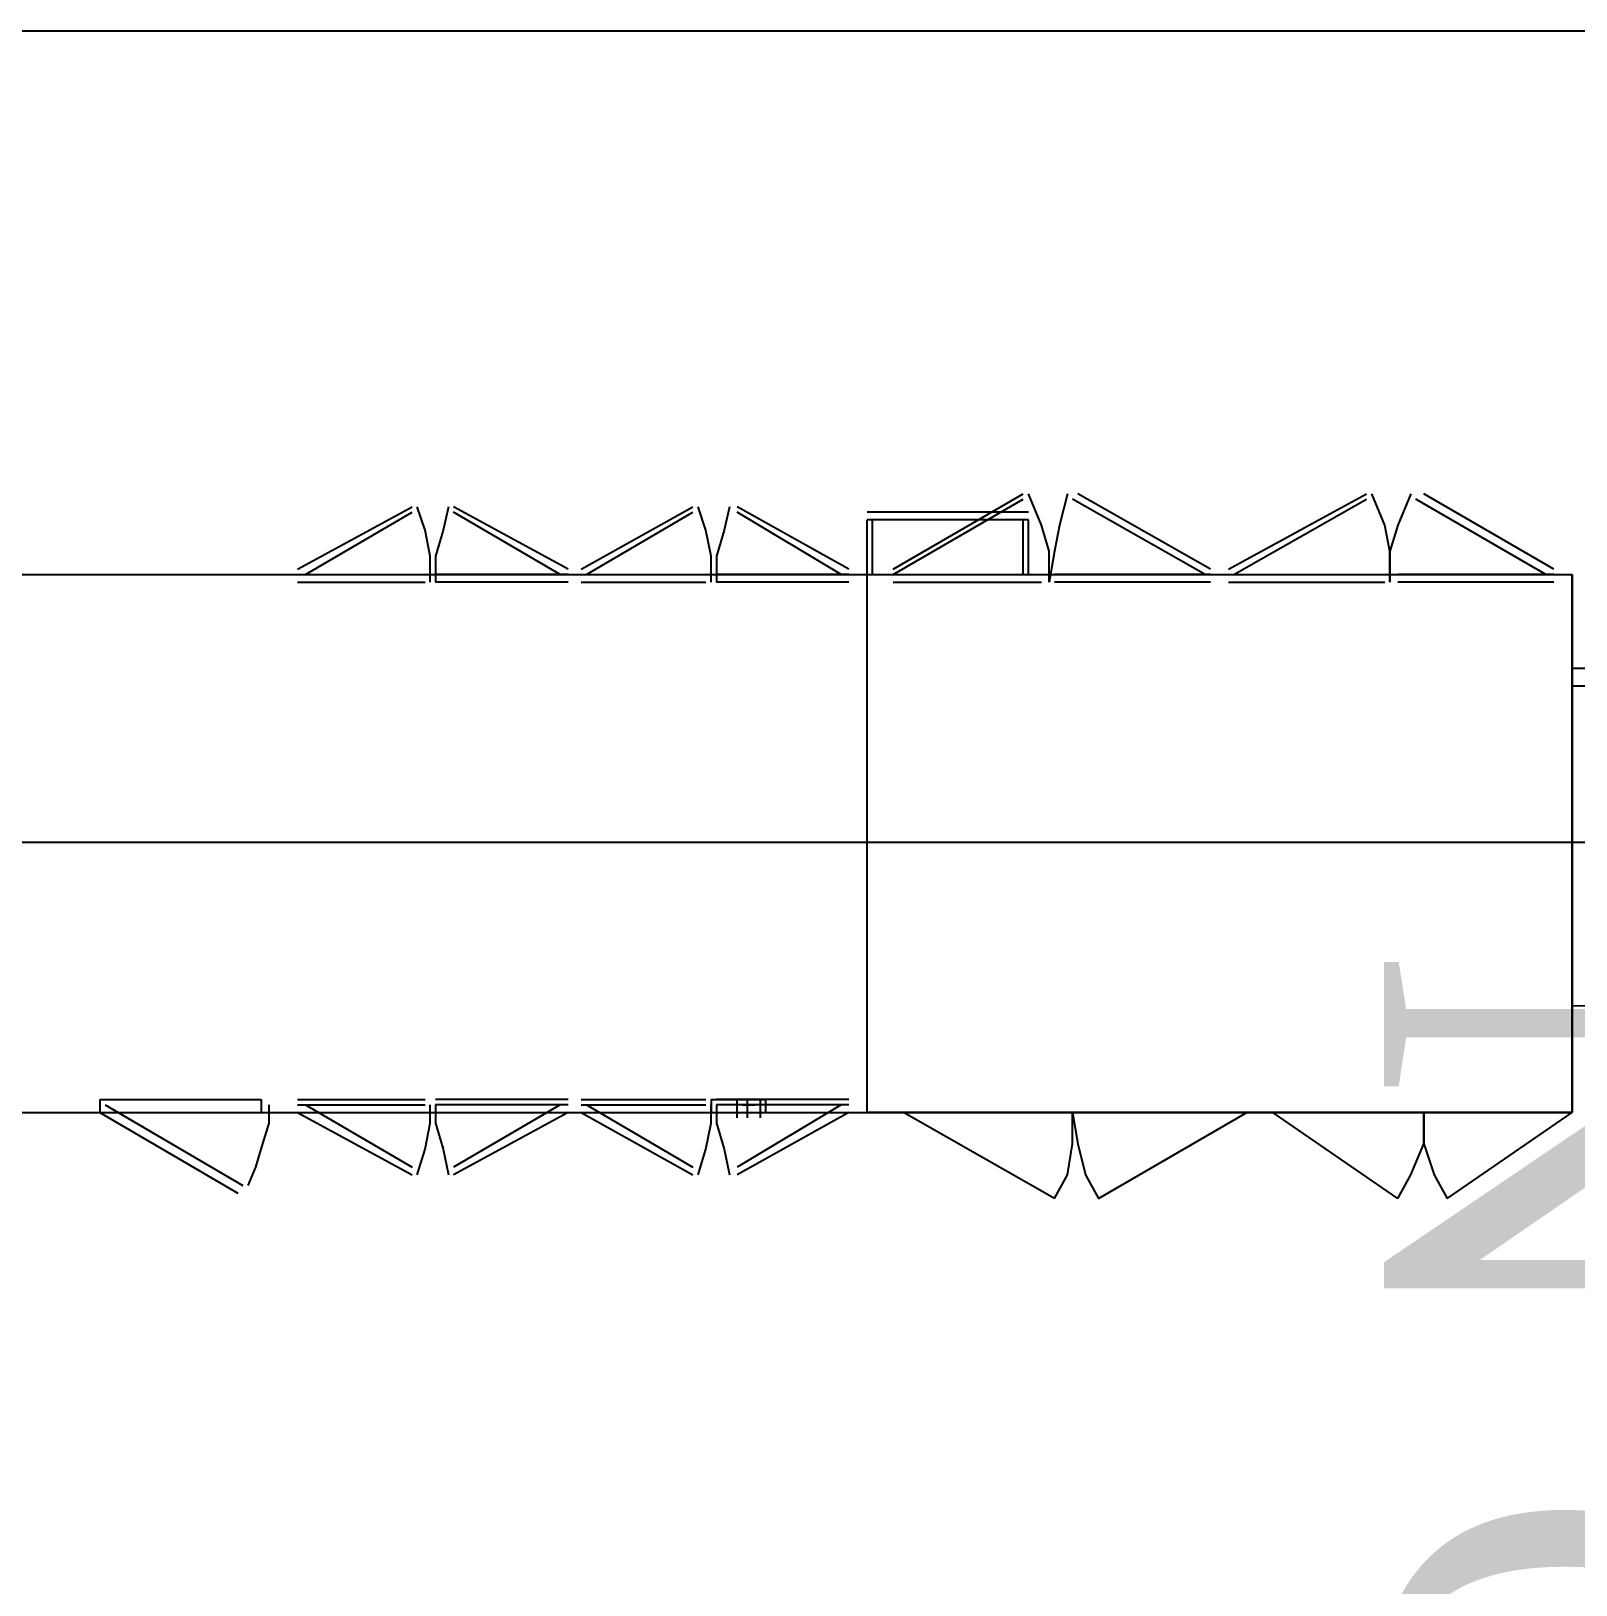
# Model space of a CAD drawing. Header units: millimetres. Extents: x 5 to 415, y 48 to 251.
# Drawn here: x 262.12 to 272.6, y 150.47 to 161.01 of the extents above; entities that cross this region are included whole.
import ezdxf

# ---------------------------------------------------------------- set-up
doc = ezdxf.new("R2010")
doc.units = ezdxf.units.MM
doc.layers.add('P', color=7, linetype='Continuous')
doc.layers.add('T', color=7, linetype='Continuous')

msp = doc.modelspace()

# ---------------------------------------------------------------- linework, layer by layer
at = {"layer": 'P'}
for points in [[(282.011, 161.008), (115.094, 161.008)], [(267.97, 157.357), (268.852, 157.868)], [(267.97, 157.321), (268.852, 157.833)], [(268.975, 157.656), (268.887, 157.868)], [(269.152, 157.868), (269.099, 157.656)], [(270.087, 157.321), (269.187, 157.833)], [(270.122, 157.357), (269.222, 157.868)], [(270.245, 157.357), (271.18, 157.868)], [(270.281, 157.321), (271.18, 157.833)], [(271.304, 157.656), (271.216, 157.868)], [(271.48, 157.868), (271.392, 157.656)], [(272.397, 157.321), (271.515, 157.833)], [(272.45, 157.357), (271.568, 157.868)], [(263.931, 157.357), (264.707, 157.78)], [(263.984, 157.321), (264.707, 157.745)], [(264.795, 157.621), (264.742, 157.78)], [(264.954, 157.78), (264.918, 157.621)], [(265.765, 157.357), (264.989, 157.78)], [(265.712, 157.321), (264.989, 157.745)], [(265.853, 157.357), (266.612, 157.78)], [(265.889, 157.321), (266.612, 157.745)], [(266.7, 157.621), (266.647, 157.78)], [(266.859, 157.78), (266.823, 157.621)], [(267.67, 157.357), (266.912, 157.78)], [(267.617, 157.321), (266.912, 157.745)], [(268.887, 157.745), (267.794, 157.745)], [(264.83, 157.445), (264.795, 157.621)], [(264.918, 157.621), (264.866, 157.445)], [(266.735, 157.445), (266.7, 157.621)], [(266.823, 157.621), (266.771, 157.445)], [(267.794, 157.321), (267.794, 157.692)], [(268.887, 157.692), (267.794, 157.692)], [(267.829, 157.321), (267.829, 157.692)], [(268.852, 157.321), (268.852, 157.692)], [(268.887, 157.321), (268.887, 157.692)], [(269.028, 157.48), (268.975, 157.656)], [(269.099, 157.656), (269.064, 157.48)], [(271.339, 157.48), (271.304, 157.656)], [(271.392, 157.656), (271.339, 157.48)], [(264.83, 157.268), (264.83, 157.445)], [(264.866, 157.445), (264.866, 157.268)], [(266.735, 157.268), (266.735, 157.445)], [(266.771, 157.445), (266.771, 157.268)], [(269.028, 157.268), (269.028, 157.48)], [(269.064, 157.48), (269.028, 157.268)], [(271.339, 157.268), (271.339, 157.48)], [(271.339, 157.48), (271.339, 157.268)], [(261.902, 157.321), (272.574, 157.321)], [(263.931, 157.321), (264.795, 157.321)], [(265.765, 157.321), (264.866, 157.321)], [(265.853, 157.321), (266.7, 157.321)], [(267.67, 157.321), (266.771, 157.321)], [(267.794, 153.67), (267.794, 157.321)], [(267.794, 157.321), (272.574, 157.321)], [(267.97, 157.321), (268.975, 157.321)], [(270.122, 157.321), (269.064, 157.321)], [(270.245, 157.321), (271.304, 157.321)], [(272.45, 157.321), (271.392, 157.321)], [(272.574, 153.67), (272.574, 157.321)], [(272.574, 157.321), (272.574, 153.67)], [(263.931, 157.268), (264.795, 157.268)], [(265.765, 157.268), (264.866, 157.268)], [(265.853, 157.268), (266.7, 157.268)], [(267.67, 157.268), (266.771, 157.268)], [(267.97, 157.268), (268.975, 157.268)], [(270.122, 157.268), (269.064, 157.268)], [(270.245, 157.268), (271.304, 157.268)], [(272.45, 157.268), (271.392, 157.268)], [(272.574, 156.563), (272.574, 156.686)], [(272.574, 156.686), (275.167, 156.686)], [(272.574, 156.475), (272.574, 156.563)], [(273.967, 156.563), (272.574, 156.563)], [(272.574, 154.517), (272.574, 156.475)], [(192.687, 155.504), (277.072, 155.504)], [(272.362, 155.504), (272.486, 155.504)], [(272.574, 155.504), (272.75, 155.504)], [(275.167, 154.446), (272.574, 154.393)], [(272.574, 153.67), (272.574, 154.27)], [(272.574, 153.67), (272.574, 154.27)], [(262.59, 153.758), (262.59, 153.67)], [(262.59, 153.758), (263.684, 153.758)], [(262.625, 153.723), (263.56, 153.176)], [(263.684, 153.758), (263.684, 153.67)], [(263.737, 153.599), (263.737, 153.723)], [(263.931, 153.758), (264.795, 153.758)], [(263.931, 153.723), (264.795, 153.723)], [(263.984, 153.723), (264.707, 153.3)], [(264.83, 153.599), (264.83, 153.723)], [(265.765, 153.758), (264.866, 153.758)], [(265.765, 153.723), (264.866, 153.723)], [(264.866, 153.723), (264.866, 153.599)], [(265.712, 153.723), (264.989, 153.3)], [(265.853, 153.758), (266.7, 153.758)], [(265.853, 153.723), (266.7, 153.723)], [(265.889, 153.723), (266.612, 153.3)], [(266.735, 153.758), (266.735, 153.67)], [(266.735, 153.758), (267.106, 153.758)], [(266.735, 153.599), (266.735, 153.723)], [(267.67, 153.758), (266.771, 153.758)], [(267.67, 153.723), (266.771, 153.723)], [(266.771, 153.723), (266.771, 153.599)], [(266.912, 153.635), (266.912, 153.758)], [(267.617, 153.723), (266.912, 153.3)], [(266.947, 153.723), (267.035, 153.723)], [(266.947, 153.723), (267.035, 153.723)], [(266.982, 153.635), (266.982, 153.758)], [(267.07, 153.635), (267.07, 153.758)], [(267.106, 153.67), (267.106, 153.758)], [(261.902, 153.67), (272.574, 153.67)], [(262.59, 153.67), (263.525, 153.123)], [(262.59, 153.67), (263.684, 153.67)], [(263.931, 153.67), (264.707, 153.247)], [(265.765, 153.67), (264.989, 153.247)], [(265.853, 153.67), (266.612, 153.247)], [(266.735, 153.67), (267.106, 153.67)], [(267.67, 153.67), (266.912, 153.247)], [(272.574, 153.67), (267.794, 153.67)], [(269.064, 153.088), (268.041, 153.67)], [(268.041, 153.67), (270.369, 153.67)], [(269.187, 153.458), (269.187, 153.67)], [(269.187, 153.67), (269.222, 153.458)], [(269.363, 153.088), (270.369, 153.67)], [(271.392, 153.088), (270.545, 153.67)], [(272.574, 153.67), (270.545, 153.67)], [(271.568, 153.458), (271.568, 153.67)], [(271.568, 153.67), (271.568, 153.458)], [(271.727, 153.088), (272.574, 153.67)], [(263.684, 153.423), (263.737, 153.599)], [(264.795, 153.423), (264.83, 153.599)], [(264.866, 153.599), (264.918, 153.423)], [(266.7, 153.423), (266.735, 153.599)], [(266.771, 153.599), (266.823, 153.423)], [(263.648, 153.3), (263.684, 153.423)], [(264.742, 153.247), (264.795, 153.423)], [(264.918, 153.423), (264.954, 153.247)], [(266.647, 153.247), (266.7, 153.423)], [(266.823, 153.423), (266.859, 153.247)], [(269.152, 153.247), (269.187, 153.458)], [(269.222, 153.458), (269.275, 153.247)], [(271.48, 153.247), (271.568, 153.458)], [(271.568, 153.458), (271.639, 153.247)], [(263.596, 153.176), (263.648, 153.3)], [(269.064, 153.088), (269.152, 153.247)], [(269.275, 153.247), (269.363, 153.088)], [(271.392, 153.088), (271.48, 153.247)], [(271.639, 153.247), (271.727, 153.088)]]:
    msp.add_lwpolyline(points, dxfattribs=at)

# ---------------------------------------------------------------- texts
at = {"layer": 'T', "insert": (273.8, 154.8), "char_height": 2.5, "attachment_point": 1, "rotation": 270}
msp.add_mtext('{\\fTimes New Roman|b0|i0|c0|p18;N G}', dxfattribs=at)

doc.saveas('drawing.dxf')
